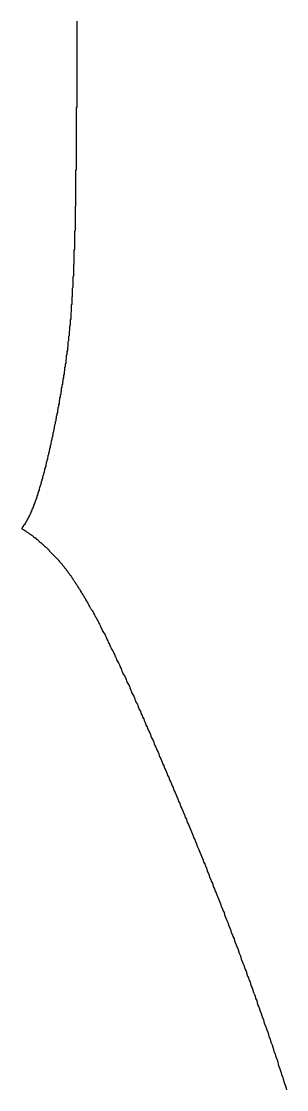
# Model space of a CAD drawing. Header units: millimetres. Extents: x 35 to 605, y 64 to 964.
# Drawn here: x 361.9 to 366.69, y 561.83 to 581.13 of the extents above; entities that cross this region are included whole.
import ezdxf

# ---------------------------------------------------------------- set-up
doc = ezdxf.new("R2010")
doc.units = ezdxf.units.MM

msp = doc.modelspace()

# ---------------------------------------------------------------- linework, layer by layer
for points in [[(362.897, 581.138, 0), (362.897, 581.118, 0), (362.897, 581.098, 0), (362.897, 581.078, 0), (362.897, 581.058, 0), (362.897, 581.038, 0), (362.897, 581.018, 0), (362.897, 580.998, 0), (362.897, 580.978, 0), (362.897, 580.958, 0), (362.897, 580.938, 0), (362.897, 580.918, 0), (362.897, 580.888, 0), (362.897, 580.868, 0), (362.897, 580.848, 0), (362.897, 580.828, 0), (362.897, 580.808, 0), (362.897, 580.788, 0), (362.897, 580.758, 0), (362.897, 580.738, 0), (362.897, 580.718, 0), (362.897, 580.698, 0), (362.897, 580.668, 0), (362.897, 580.648, 0), (362.897, 580.628, 0), (362.897, 580.608, 0), (362.897, 580.578, 0), (362.897, 580.558, 0), (362.897, 580.538, 0), (362.897, 580.508, 0), (362.897, 580.488, 0), (362.897, 580.468, 0), (362.897, 580.448, 0), (362.897, 580.418, 0), (362.897, 580.398, 0), (362.897, 580.378, 0), (362.897, 580.348, 0), (362.897, 580.328, 0), (362.897, 580.298, 0), (362.897, 580.278, 0), (362.897, 580.258, 0), (362.897, 580.228, 0), (362.897, 580.208, 0), (362.897, 580.178, 0), (362.897, 580.158, 0), (362.897, 580.138, 0), (362.897, 580.108, 0), (362.897, 580.088, 0), (362.897, 580.058, 0), (362.897, 580.038, 0), (362.897, 580.018, 0), (362.897, 579.988, 0), (362.897, 579.968, 0), (362.897, 579.938, 0), (362.897, 579.918, 0), (362.897, 579.888, 0), (362.897, 579.868, 0), (362.897, 579.838, 0), (362.897, 579.818, 0), (362.897, 579.788, 0), (362.897, 579.768, 0), (362.897, 579.738, 0), (362.897, 579.718, 0), (362.897, 579.688, 0), (362.897, 579.668, 0), (362.897, 579.638, 0), (362.897, 579.618, 0), (362.897, 579.588, 0), (362.887, 579.568, 0), (362.887, 579.538, 0), (362.887, 579.518, 0), (362.887, 579.488, 0), (362.887, 579.468, 0), (362.887, 579.438, 0), (362.887, 579.418, 0), (362.887, 579.388, 0), (362.887, 579.368, 0), (362.887, 579.338, 0), (362.887, 579.318, 0), (362.887, 579.288, 0), (362.887, 579.268, 0), (362.887, 579.238, 0), (362.887, 579.218, 0), (362.887, 579.188, 0), (362.887, 579.168, 0), (362.887, 579.138, 0), (362.887, 579.108, 0), (362.887, 579.088, 0), (362.887, 579.058, 0), (362.887, 579.038, 0), (362.887, 579.008, 0), (362.887, 578.988, 0), (362.887, 578.958, 0), (362.887, 578.938, 0), (362.887, 578.908, 0), (362.887, 578.888, 0), (362.887, 578.858, 0), (362.887, 578.838, 0), (362.887, 578.808, 0), (362.887, 578.788, 0), (362.887, 578.758, 0), (362.887, 578.738, 0), (362.887, 578.708, 0), (362.887, 578.688, 0), (362.887, 578.658, 0), (362.887, 578.638, 0), (362.887, 578.608, 0), (362.887, 578.588, 0), (362.887, 578.558, 0), (362.887, 578.538, 0), (362.887, 578.508, 0), (362.887, 578.488, 0), (362.887, 578.458, 0), (362.877, 578.438, 0), (362.877, 578.408, 0), (362.877, 578.388, 0), (362.877, 578.358, 0), (362.877, 578.338, 0), (362.877, 578.308, 0), (362.877, 578.288, 0), (362.877, 578.258, 0), (362.877, 578.238, 0), (362.877, 578.208, 0), (362.877, 578.188, 0), (362.877, 578.158, 0), (362.877, 578.138, 0), (362.877, 578.118, 0), (362.877, 578.088, 0), (362.877, 578.068, 0), (362.877, 578.038, 0), (362.877, 578.018, 0), (362.877, 577.998, 0), (362.877, 577.968, 0), (362.877, 577.948, 0), (362.877, 577.918, 0), (362.877, 577.898, 0), (362.877, 577.878, 0), (362.877, 577.848, 0), (362.877, 577.828, 0), (362.877, 577.808, 0), (362.867, 577.778, 0), (362.867, 577.758, 0), (362.867, 577.738, 0), (362.867, 577.708, 0), (362.867, 577.688, 0), (362.867, 577.668, 0), (362.867, 577.638, 0), (362.867, 577.618, 0), (362.867, 577.598, 0), (362.867, 577.578, 0), (362.867, 577.548, 0), (362.867, 577.528, 0), (362.867, 577.508, 0), (362.867, 577.488, 0), (362.867, 577.458, 0), (362.867, 577.438, 0), (362.867, 577.418, 0), (362.867, 577.398, 0), (362.867, 577.378, 0), (362.867, 577.358, 0), (362.857, 577.328, 0), (362.857, 577.308, 0), (362.857, 577.288, 0), (362.857, 577.268, 0), (362.857, 577.248, 0), (362.857, 577.228, 0), (362.857, 577.208, 0), (362.857, 577.188, 0), (362.857, 577.158, 0), (362.857, 577.138, 0), (362.857, 577.118, 0), (362.857, 577.098, 0), (362.857, 577.078, 0), (362.857, 577.058, 0), (362.857, 577.038, 0), (362.857, 577.018, 0), (362.847, 576.998, 0), (362.847, 576.978, 0), (362.847, 576.958, 0), (362.847, 576.938, 0), (362.847, 576.918, 0), (362.847, 576.898, 0), (362.847, 576.878, 0), (362.847, 576.858, 0), (362.847, 576.848, 0), (362.847, 576.828, 0), (362.847, 576.808, 0), (362.847, 576.788, 0), (362.847, 576.768, 0), (362.847, 576.748, 0), (362.837, 576.728, 0), (362.837, 576.708, 0), (362.837, 576.698, 0), (362.837, 576.678, 0), (362.837, 576.658, 0), (362.837, 576.638, 0), (362.837, 576.618, 0), (362.837, 576.598, 0), (362.837, 576.588, 0), (362.837, 576.568, 0), (362.837, 576.548, 0), (362.837, 576.528, 0), (362.827, 576.518, 0), (362.827, 576.498, 0), (362.827, 576.478, 0), (362.827, 576.458, 0), (362.827, 576.448, 0), (362.827, 576.428, 0), (362.827, 576.408, 0), (362.827, 576.388, 0), (362.827, 576.378, 0), (362.827, 576.358, 0), (362.827, 576.338, 0), (362.827, 576.328, 0), (362.817, 576.308, 0), (362.817, 576.288, 0), (362.817, 576.278, 0), (362.817, 576.258, 0), (362.817, 576.238, 0), (362.817, 576.228, 0), (362.817, 576.208, 0), (362.817, 576.198, 0), (362.817, 576.178, 0), (362.817, 576.158, 0), (362.807, 576.148, 0), (362.807, 576.128, 0), (362.807, 576.118, 0), (362.807, 576.098, 0), (362.807, 576.078, 0), (362.807, 576.068, 0), (362.807, 576.048, 0), (362.807, 576.038, 0), (362.807, 576.018, 0), (362.797, 576.008, 0), (362.797, 575.988, 0), (362.797, 575.978, 0), (362.797, 575.958, 0), (362.797, 575.948, 0), (362.797, 575.928, 0), (362.797, 575.918, 0), (362.797, 575.898, 0), (362.797, 575.888, 0), (362.787, 575.868, 0), (362.787, 575.858, 0), (362.787, 575.838, 0), (362.787, 575.828, 0), (362.787, 575.808, 0), (362.787, 575.798, 0), (362.787, 575.778, 0), (362.787, 575.768, 0), (362.787, 575.758, 0), (362.777, 575.738, 0), (362.777, 575.728, 0), (362.777, 575.708, 0), (362.777, 575.698, 0), (362.777, 575.678, 0), (362.777, 575.668, 0), (362.777, 575.658, 0), (362.777, 575.638, 0), (362.767, 575.628, 0), (362.767, 575.608, 0), (362.767, 575.598, 0), (362.767, 575.588, 0), (362.767, 575.568, 0), (362.767, 575.558, 0), (362.767, 575.538, 0), (362.757, 575.528, 0), (362.757, 575.518, 0), (362.757, 575.498, 0), (362.757, 575.488, 0), (362.757, 575.478, 0), (362.757, 575.458, 0), (362.757, 575.448, 0), (362.747, 575.438, 0), (362.747, 575.418, 0), (362.747, 575.408, 0), (362.747, 575.398, 0), (362.747, 575.378, 0), (362.747, 575.368, 0), (362.747, 575.358, 0), (362.737, 575.338, 0), (362.737, 575.328, 0), (362.737, 575.318, 0), (362.737, 575.298, 0), (362.737, 575.288, 0), (362.737, 575.278, 0), (362.737, 575.258, 0), (362.727, 575.248, 0), (362.727, 575.238, 0), (362.727, 575.218, 0), (362.727, 575.208, 0), (362.727, 575.198, 0), (362.727, 575.188, 0), (362.717, 575.168, 0), (362.717, 575.158, 0), (362.717, 575.148, 0), (362.717, 575.128, 0), (362.717, 575.118, 0), (362.717, 575.108, 0), (362.707, 575.098, 0), (362.707, 575.078, 0), (362.707, 575.068, 0), (362.707, 575.058, 0), (362.707, 575.048, 0), (362.707, 575.028, 0), (362.697, 575.018, 0), (362.697, 575.008, 0), (362.697, 574.988, 0), (362.697, 574.978, 0), (362.697, 574.968, 0), (362.697, 574.958, 0), (362.687, 574.938, 0), (362.687, 574.928, 0), (362.687, 574.918, 0), (362.687, 574.908, 0), (362.687, 574.888, 0), (362.677, 574.878, 0), (362.677, 574.868, 0), (362.677, 574.858, 0), (362.677, 574.838, 0), (362.677, 574.828, 0), (362.677, 574.818, 0), (362.667, 574.808, 0), (362.667, 574.788, 0), (362.667, 574.778, 0), (362.667, 574.768, 0), (362.667, 574.758, 0), (362.657, 574.738, 0), (362.657, 574.728, 0), (362.657, 574.718, 0), (362.657, 574.708, 0), (362.657, 574.688, 0), (362.647, 574.678, 0), (362.647, 574.668, 0), (362.647, 574.658, 0), (362.647, 574.638, 0), (362.647, 574.628, 0), (362.637, 574.618, 0), (362.637, 574.608, 0), (362.637, 574.588, 0), (362.637, 574.578, 0), (362.637, 574.568, 0), (362.627, 574.558, 0), (362.627, 574.538, 0), (362.627, 574.528, 0), (362.627, 574.518, 0), (362.617, 574.508, 0), (362.617, 574.488, 0), (362.617, 574.478, 0), (362.617, 574.468, 0), (362.617, 574.448, 0), (362.607, 574.438, 0), (362.607, 574.428, 0), (362.607, 574.418, 0), (362.607, 574.398, 0), (362.607, 574.388, 0), (362.597, 574.378, 0), (362.597, 574.368, 0), (362.597, 574.348, 0), (362.597, 574.338, 0), (362.587, 574.328, 0), (362.587, 574.308, 0), (362.587, 574.298, 0), (362.587, 574.288, 0), (362.577, 574.278, 0), (362.577, 574.258, 0), (362.577, 574.248, 0), (362.577, 574.238, 0), (362.577, 574.218, 0), (362.567, 574.208, 0), (362.567, 574.198, 0), (362.567, 574.178, 0), (362.567, 574.168, 0), (362.557, 574.158, 0), (362.557, 574.148, 0), (362.557, 574.128, 0), (362.557, 574.118, 0), (362.547, 574.108, 0), (362.547, 574.088, 0), (362.547, 574.078, 0), (362.547, 574.068, 0), (362.537, 574.048, 0), (362.537, 574.038, 0), (362.537, 574.028, 0), (362.537, 574.008, 0), (362.527, 573.998, 0), (362.527, 573.988, 0), (362.527, 573.978, 0), (362.527, 573.958, 0), (362.517, 573.948, 0), (362.517, 573.938, 0), (362.517, 573.918, 0), (362.517, 573.908, 0), (362.507, 573.898, 0), (362.507, 573.878, 0), (362.507, 573.868, 0), (362.507, 573.858, 0), (362.497, 573.838, 0), (362.497, 573.828, 0), (362.497, 573.818, 0), (362.487, 573.808, 0), (362.487, 573.788, 0), (362.487, 573.778, 0), (362.487, 573.768, 0), (362.477, 573.748, 0), (362.477, 573.738, 0), (362.477, 573.728, 0), (362.477, 573.708, 0), (362.467, 573.698, 0), (362.467, 573.688, 0), (362.467, 573.668, 0), (362.467, 573.658, 0), (362.457, 573.648, 0), (362.457, 573.638, 0), (362.457, 573.618, 0), (362.447, 573.608, 0), (362.447, 573.598, 0), (362.447, 573.578, 0), (362.447, 573.568, 0), (362.437, 573.558, 0), (362.437, 573.548, 0), (362.437, 573.528, 0), (362.427, 573.518, 0), (362.427, 573.508, 0), (362.427, 573.488, 0), (362.427, 573.478, 0), (362.417, 573.468, 0), (362.417, 573.458, 0), (362.417, 573.438, 0), (362.417, 573.428, 0), (362.407, 573.418, 0), (362.407, 573.398, 0), (362.407, 573.388, 0), (362.397, 573.378, 0), (362.397, 573.368, 0), (362.397, 573.348, 0), (362.387, 573.338, 0), (362.387, 573.328, 0), (362.387, 573.318, 0), (362.387, 573.298, 0), (362.377, 573.288, 0), (362.377, 573.278, 0), (362.377, 573.268, 0), (362.367, 573.248, 0), (362.367, 573.238, 0), (362.367, 573.228, 0), (362.367, 573.218, 0), (362.357, 573.208, 0), (362.357, 573.188, 0), (362.357, 573.178, 0), (362.347, 573.168, 0), (362.347, 573.158, 0), (362.347, 573.138, 0), (362.337, 573.128, 0), (362.337, 573.118, 0), (362.337, 573.108, 0), (362.337, 573.098, 0), (362.327, 573.078, 0), (362.327, 573.068, 0), (362.327, 573.058, 0), (362.317, 573.048, 0), (362.317, 573.038, 0), (362.317, 573.018, 0), (362.307, 573.008, 0), (362.307, 572.998, 0), (362.307, 572.988, 0), (362.307, 572.978, 0), (362.297, 572.968, 0), (362.297, 572.948, 0), (362.297, 572.938, 0), (362.287, 572.928, 0), (362.287, 572.918, 0), (362.287, 572.908, 0), (362.277, 572.898, 0), (362.277, 572.888, 0), (362.277, 572.868, 0), (362.267, 572.858, 0), (362.267, 572.848, 0), (362.267, 572.838, 0), (362.267, 572.828, 0), (362.257, 572.818, 0), (362.257, 572.808, 0), (362.257, 572.798, 0), (362.247, 572.788, 0), (362.247, 572.778, 0), (362.247, 572.758, 0), (362.237, 572.748, 0), (362.237, 572.738, 0), (362.237, 572.728, 0), (362.227, 572.718, 0), (362.227, 572.708, 0), (362.227, 572.698, 0), (362.217, 572.688, 0), (362.217, 572.678, 0), (362.217, 572.668, 0), (362.217, 572.658, 0), (362.207, 572.648, 0), (362.207, 572.638, 0), (362.207, 572.628, 0), (362.197, 572.618, 0), (362.197, 572.608, 0), (362.197, 572.598, 0), (362.187, 572.588, 0), (362.187, 572.578, 0), (362.187, 572.568, 0), (362.177, 572.558, 0), (362.177, 572.548, 0), (362.177, 572.538, 0), (362.167, 572.528, 0), (362.167, 572.518, 0), (362.167, 572.508, 0), (362.157, 572.498, 0), (362.157, 572.488, 0), (362.157, 572.478, 0), (362.147, 572.468, 0), (362.147, 572.458, 0), (362.147, 572.448, 0), (362.137, 572.438, 0), (362.137, 572.438, 0), (362.137, 572.428, 0), (362.127, 572.418, 0), (362.127, 572.408, 0), (362.127, 572.398, 0), (362.117, 572.388, 0), (362.117, 572.378, 0), (362.117, 572.368, 0), (362.107, 572.368, 0), (362.107, 572.358, 0), (362.107, 572.348, 0), (362.097, 572.338, 0), (362.097, 572.328, 0), (362.097, 572.318, 0), (362.087, 572.318, 0), (362.087, 572.308, 0), (362.087, 572.298, 0), (362.077, 572.288, 0), (362.077, 572.278, 0), (362.077, 572.278, 0), (362.067, 572.268, 0), (362.067, 572.258, 0), (362.067, 572.248, 0), (362.057, 572.238, 0), (362.057, 572.238, 0), (362.057, 572.228, 0), (362.047, 572.218, 0), (362.047, 572.218, 0), (362.047, 572.208, 0), (362.037, 572.198, 0), (362.037, 572.188, 0), (362.037, 572.188, 0), (362.027, 572.178, 0), (362.027, 572.168, 0), (362.027, 572.168, 0), (362.017, 572.158, 0), (362.017, 572.148, 0), (362.007, 572.148, 0), (362.007, 572.138, 0), (362.007, 572.128, 0), (361.997, 572.128, 0), (361.997, 572.118, 0), (361.997, 572.108, 0), (361.987, 572.108, 0), (361.987, 572.098, 0), (361.987, 572.098, 0), (361.977, 572.088, 0), (361.977, 572.078, 0), (361.977, 572.078, 0), (361.967, 572.068, 0), (361.967, 572.068, 0), (361.967, 572.058, 0), (361.957, 572.058, 0), (361.957, 572.048, 0), (361.957, 572.038, 0), (361.947, 572.038, 0), (361.947, 572.028, 0), (361.937, 572.028, 0), (361.937, 572.018, 0), (361.937, 572.018, 0), (361.927, 572.008, 0), (361.927, 572.008, 0), (361.927, 571.998, 0), (361.917, 571.998, 0), (361.917, 571.988, 0), (361.917, 571.988, 0), (361.907, 571.978, 0), (361.907, 571.978, 0), (361.907, 571.978, 0), (361.897, 571.968, 0)], [(361.897, 571.968, 0), (361.907, 571.968, 0), (361.917, 571.958, 0), (361.917, 571.958, 0), (361.927, 571.948, 0), (361.937, 571.948, 0), (361.937, 571.948, 0), (361.947, 571.938, 0), (361.957, 571.938, 0), (361.957, 571.928, 0), (361.967, 571.928, 0), (361.977, 571.918, 0), (361.977, 571.918, 0), (361.987, 571.908, 0), (361.997, 571.908, 0), (362.007, 571.898, 0), (362.007, 571.898, 0), (362.017, 571.888, 0), (362.027, 571.888, 0), (362.037, 571.878, 0), (362.037, 571.878, 0), (362.047, 571.868, 0), (362.057, 571.868, 0), (362.067, 571.858, 0), (362.067, 571.858, 0), (362.077, 571.848, 0), (362.087, 571.848, 0), (362.097, 571.838, 0), (362.107, 571.828, 0), (362.107, 571.828, 0), (362.117, 571.818, 0), (362.127, 571.808, 0), (362.137, 571.808, 0), (362.147, 571.798, 0), (362.157, 571.798, 0), (362.157, 571.788, 0), (362.167, 571.778, 0), (362.177, 571.778, 0), (362.187, 571.768, 0), (362.197, 571.758, 0), (362.207, 571.748, 0), (362.207, 571.748, 0), (362.217, 571.738, 0), (362.227, 571.728, 0), (362.237, 571.718, 0), (362.247, 571.718, 0), (362.257, 571.708, 0), (362.267, 571.698, 0), (362.277, 571.688, 0), (362.287, 571.688, 0), (362.287, 571.678, 0), (362.297, 571.668, 0), (362.307, 571.658, 0), (362.317, 571.648, 0), (362.327, 571.638, 0), (362.337, 571.638, 0), (362.347, 571.628, 0), (362.357, 571.618, 0), (362.367, 571.608, 0), (362.377, 571.598, 0), (362.387, 571.588, 0), (362.397, 571.578, 0), (362.397, 571.568, 0), (362.407, 571.558, 0), (362.417, 571.548, 0), (362.427, 571.538, 0), (362.437, 571.528, 0), (362.447, 571.518, 0), (362.457, 571.508, 0), (362.467, 571.498, 0), (362.477, 571.488, 0), (362.487, 571.478, 0), (362.497, 571.468, 0), (362.507, 571.458, 0), (362.517, 571.448, 0), (362.527, 571.438, 0), (362.537, 571.428, 0), (362.547, 571.418, 0), (362.557, 571.408, 0), (362.567, 571.398, 0), (362.577, 571.378, 0), (362.587, 571.368, 0), (362.597, 571.358, 0), (362.607, 571.348, 0), (362.617, 571.338, 0), (362.627, 571.328, 0), (362.637, 571.308, 0), (362.647, 571.298, 0), (362.657, 571.288, 0), (362.667, 571.278, 0), (362.677, 571.258, 0), (362.687, 571.248, 0), (362.697, 571.238, 0), (362.707, 571.218, 0), (362.717, 571.208, 0), (362.727, 571.198, 0), (362.737, 571.178, 0), (362.747, 571.168, 0), (362.757, 571.158, 0), (362.767, 571.138, 0), (362.777, 571.128, 0), (362.787, 571.118, 0), (362.797, 571.098, 0), (362.807, 571.088, 0), (362.817, 571.068, 0), (362.827, 571.058, 0), (362.837, 571.038, 0), (362.847, 571.028, 0), (362.857, 571.008, 0), (362.867, 570.998, 0), (362.877, 570.978, 0), (362.887, 570.968, 0), (362.897, 570.948, 0), (362.907, 570.938, 0), (362.917, 570.918, 0), (362.927, 570.898, 0), (362.937, 570.888, 0), (362.947, 570.868, 0), (362.957, 570.858, 0), (362.967, 570.838, 0), (362.977, 570.818, 0), (362.987, 570.808, 0), (362.997, 570.788, 0), (363.007, 570.768, 0), (363.017, 570.758, 0), (363.027, 570.738, 0), (363.037, 570.718, 0), (363.047, 570.708, 0), (363.057, 570.688, 0), (363.067, 570.668, 0), (363.077, 570.648, 0), (363.087, 570.638, 0), (363.097, 570.618, 0), (363.107, 570.598, 0), (363.117, 570.578, 0), (363.127, 570.558, 0), (363.137, 570.538, 0), (363.147, 570.528, 0), (363.157, 570.508, 0), (363.177, 570.488, 0), (363.187, 570.468, 0), (363.197, 570.448, 0), (363.207, 570.428, 0), (363.217, 570.408, 0), (363.227, 570.388, 0), (363.237, 570.368, 0), (363.247, 570.358, 0), (363.257, 570.338, 0), (363.267, 570.318, 0), (363.277, 570.298, 0), (363.287, 570.278, 0), (363.297, 570.258, 0), (363.307, 570.238, 0), (363.317, 570.218, 0), (363.327, 570.198, 0), (363.337, 570.168, 0), (363.347, 570.148, 0), (363.357, 570.128, 0), (363.367, 570.108, 0), (363.377, 570.088, 0), (363.397, 570.068, 0), (363.407, 570.048, 0), (363.417, 570.028, 0), (363.427, 570.008, 0), (363.437, 569.988, 0), (363.447, 569.958, 0), (363.457, 569.938, 0), (363.467, 569.918, 0), (363.477, 569.898, 0), (363.487, 569.878, 0), (363.497, 569.848, 0), (363.507, 569.828, 0), (363.517, 569.808, 0), (363.527, 569.788, 0), (363.547, 569.758, 0), (363.557, 569.738, 0), (363.567, 569.718, 0), (363.577, 569.698, 0), (363.587, 569.668, 0), (363.597, 569.648, 0), (363.607, 569.628, 0), (363.617, 569.598, 0), (363.627, 569.578, 0), (363.637, 569.558, 0), (363.657, 569.528, 0), (363.667, 569.508, 0), (363.677, 569.488, 0), (363.687, 569.458, 0), (363.697, 569.438, 0), (363.707, 569.408, 0), (363.717, 569.388, 0), (363.727, 569.358, 0), (363.737, 569.338, 0), (363.757, 569.318, 0), (363.767, 569.288, 0), (363.777, 569.268, 0), (363.787, 569.238, 0), (363.797, 569.218, 0), (363.807, 569.188, 0), (363.817, 569.168, 0), (363.837, 569.138, 0), (363.847, 569.118, 0), (363.857, 569.088, 0), (363.867, 569.058, 0), (363.877, 569.038, 0), (363.887, 569.008, 0), (363.897, 568.988, 0), (363.917, 568.958, 0), (363.927, 568.938, 0), (363.937, 568.908, 0), (363.947, 568.878, 0), (363.957, 568.858, 0), (363.967, 568.828, 0), (363.987, 568.798, 0), (363.997, 568.778, 0), (364.007, 568.748, 0), (364.017, 568.718, 0), (364.027, 568.698, 0), (364.047, 568.668, 0), (364.057, 568.638, 0), (364.067, 568.608, 0), (364.077, 568.588, 0), (364.087, 568.558, 0), (364.107, 568.528, 0), (364.117, 568.498, 0), (364.127, 568.478, 0), (364.137, 568.448, 0), (364.147, 568.418, 0), (364.167, 568.388, 0), (364.177, 568.358, 0), (364.187, 568.338, 0), (364.197, 568.308, 0), (364.217, 568.278, 0), (364.227, 568.248, 0), (364.237, 568.218, 0), (364.247, 568.188, 0), (364.257, 568.168, 0), (364.277, 568.138, 0), (364.287, 568.108, 0), (364.297, 568.078, 0), (364.307, 568.048, 0), (364.327, 568.018, 0), (364.337, 567.988, 0), (364.347, 567.958, 0), (364.367, 567.928, 0), (364.377, 567.898, 0), (364.387, 567.868, 0), (364.397, 567.838, 0), (364.417, 567.808, 0), (364.427, 567.778, 0), (364.437, 567.748, 0), (364.447, 567.718, 0), (364.467, 567.688, 0), (364.477, 567.658, 0), (364.487, 567.628, 0), (364.507, 567.598, 0), (364.517, 567.568, 0), (364.527, 567.538, 0), (364.537, 567.508, 0), (364.557, 567.478, 0), (364.567, 567.448, 0), (364.577, 567.418, 0), (364.597, 567.388, 0), (364.607, 567.358, 0), (364.617, 567.318, 0), (364.637, 567.288, 0), (364.647, 567.258, 0), (364.657, 567.228, 0), (364.677, 567.198, 0), (364.687, 567.168, 0), (364.697, 567.138, 0), (364.717, 567.098, 0), (364.727, 567.068, 0), (364.737, 567.038, 0), (364.757, 567.008, 0), (364.767, 566.978, 0), (364.777, 566.938, 0), (364.797, 566.908, 0), (364.807, 566.878, 0), (364.817, 566.848, 0), (364.837, 566.808, 0), (364.847, 566.778, 0), (364.857, 566.748, 0), (364.877, 566.718, 0), (364.887, 566.678, 0), (364.897, 566.648, 0), (364.917, 566.618, 0), (364.927, 566.588, 0), (364.947, 566.548, 0), (364.957, 566.518, 0), (364.967, 566.488, 0), (364.987, 566.448, 0), (364.997, 566.418, 0), (365.007, 566.388, 0), (365.027, 566.348, 0), (365.037, 566.318, 0), (365.057, 566.278, 0), (365.067, 566.248, 0), (365.077, 566.218, 0), (365.097, 566.178, 0), (365.107, 566.148, 0), (365.117, 566.118, 0), (365.137, 566.078, 0), (365.147, 566.048, 0), (365.167, 566.008, 0), (365.177, 565.978, 0), (365.187, 565.938, 0), (365.207, 565.908, 0), (365.217, 565.878, 0), (365.237, 565.838, 0), (365.247, 565.808, 0), (365.257, 565.768, 0), (365.277, 565.738, 0), (365.287, 565.698, 0), (365.297, 565.668, 0), (365.317, 565.628, 0), (365.327, 565.598, 0), (365.347, 565.558, 0), (365.357, 565.528, 0), (365.367, 565.488, 0), (365.387, 565.458, 0), (365.397, 565.418, 0), (365.417, 565.388, 0), (365.427, 565.348, 0), (365.437, 565.318, 0), (365.457, 565.278, 0), (365.467, 565.248, 0), (365.487, 565.208, 0), (365.497, 565.168, 0), (365.507, 565.138, 0), (365.527, 565.098, 0), (365.537, 565.068, 0), (365.557, 565.028, 0), (365.567, 564.988, 0), (365.577, 564.958, 0), (365.597, 564.918, 0), (365.607, 564.888, 0), (365.627, 564.848, 0), (365.637, 564.808, 0), (365.647, 564.778, 0), (365.667, 564.738, 0), (365.677, 564.708, 0), (365.687, 564.668, 0), (365.707, 564.628, 0), (365.717, 564.598, 0), (365.737, 564.558, 0), (365.747, 564.518, 0), (365.757, 564.488, 0), (365.777, 564.448, 0), (365.787, 564.408, 0), (365.807, 564.378, 0), (365.817, 564.338, 0), (365.827, 564.298, 0), (365.847, 564.258, 0), (365.857, 564.228, 0), (365.867, 564.188, 0), (365.887, 564.148, 0), (365.897, 564.118, 0), (365.917, 564.078, 0), (365.927, 564.038, 0), (365.937, 563.998, 0), (365.957, 563.968, 0), (365.967, 563.928, 0), (365.977, 563.888, 0), (365.997, 563.858, 0), (366.007, 563.818, 0), (366.027, 563.778, 0), (366.037, 563.738, 0), (366.047, 563.698, 0), (366.067, 563.668, 0), (366.077, 563.628, 0), (366.087, 563.588, 0), (366.107, 563.548, 0), (366.117, 563.518, 0), (366.127, 563.478, 0), (366.147, 563.438, 0), (366.157, 563.398, 0), (366.167, 563.358, 0), (366.187, 563.328, 0), (366.197, 563.288, 0), (366.207, 563.248, 0), (366.227, 563.208, 0), (366.237, 563.168, 0), (366.247, 563.138, 0), (366.267, 563.098, 0), (366.277, 563.058, 0), (366.287, 563.018, 0), (366.307, 562.978, 0), (366.317, 562.948, 0), (366.327, 562.908, 0), (366.347, 562.868, 0), (366.357, 562.828, 0), (366.367, 562.788, 0), (366.387, 562.748, 0), (366.397, 562.708, 0), (366.407, 562.678, 0), (366.427, 562.638, 0), (366.437, 562.598, 0), (366.447, 562.558, 0), (366.457, 562.518, 0), (366.477, 562.478, 0), (366.487, 562.438, 0), (366.497, 562.408, 0), (366.517, 562.368, 0), (366.527, 562.328, 0), (366.537, 562.288, 0), (366.547, 562.248, 0), (366.567, 562.208, 0), (366.577, 562.168, 0), (366.587, 562.138, 0), (366.597, 562.098, 0), (366.617, 562.058, 0), (366.627, 562.018, 0), (366.637, 561.978, 0), (366.647, 561.938, 0), (366.667, 561.898, 0), (366.677, 561.858, 0), (366.687, 561.828, 0)]]:
    msp.add_polyline3d(points)

doc.saveas('drawing.dxf')
